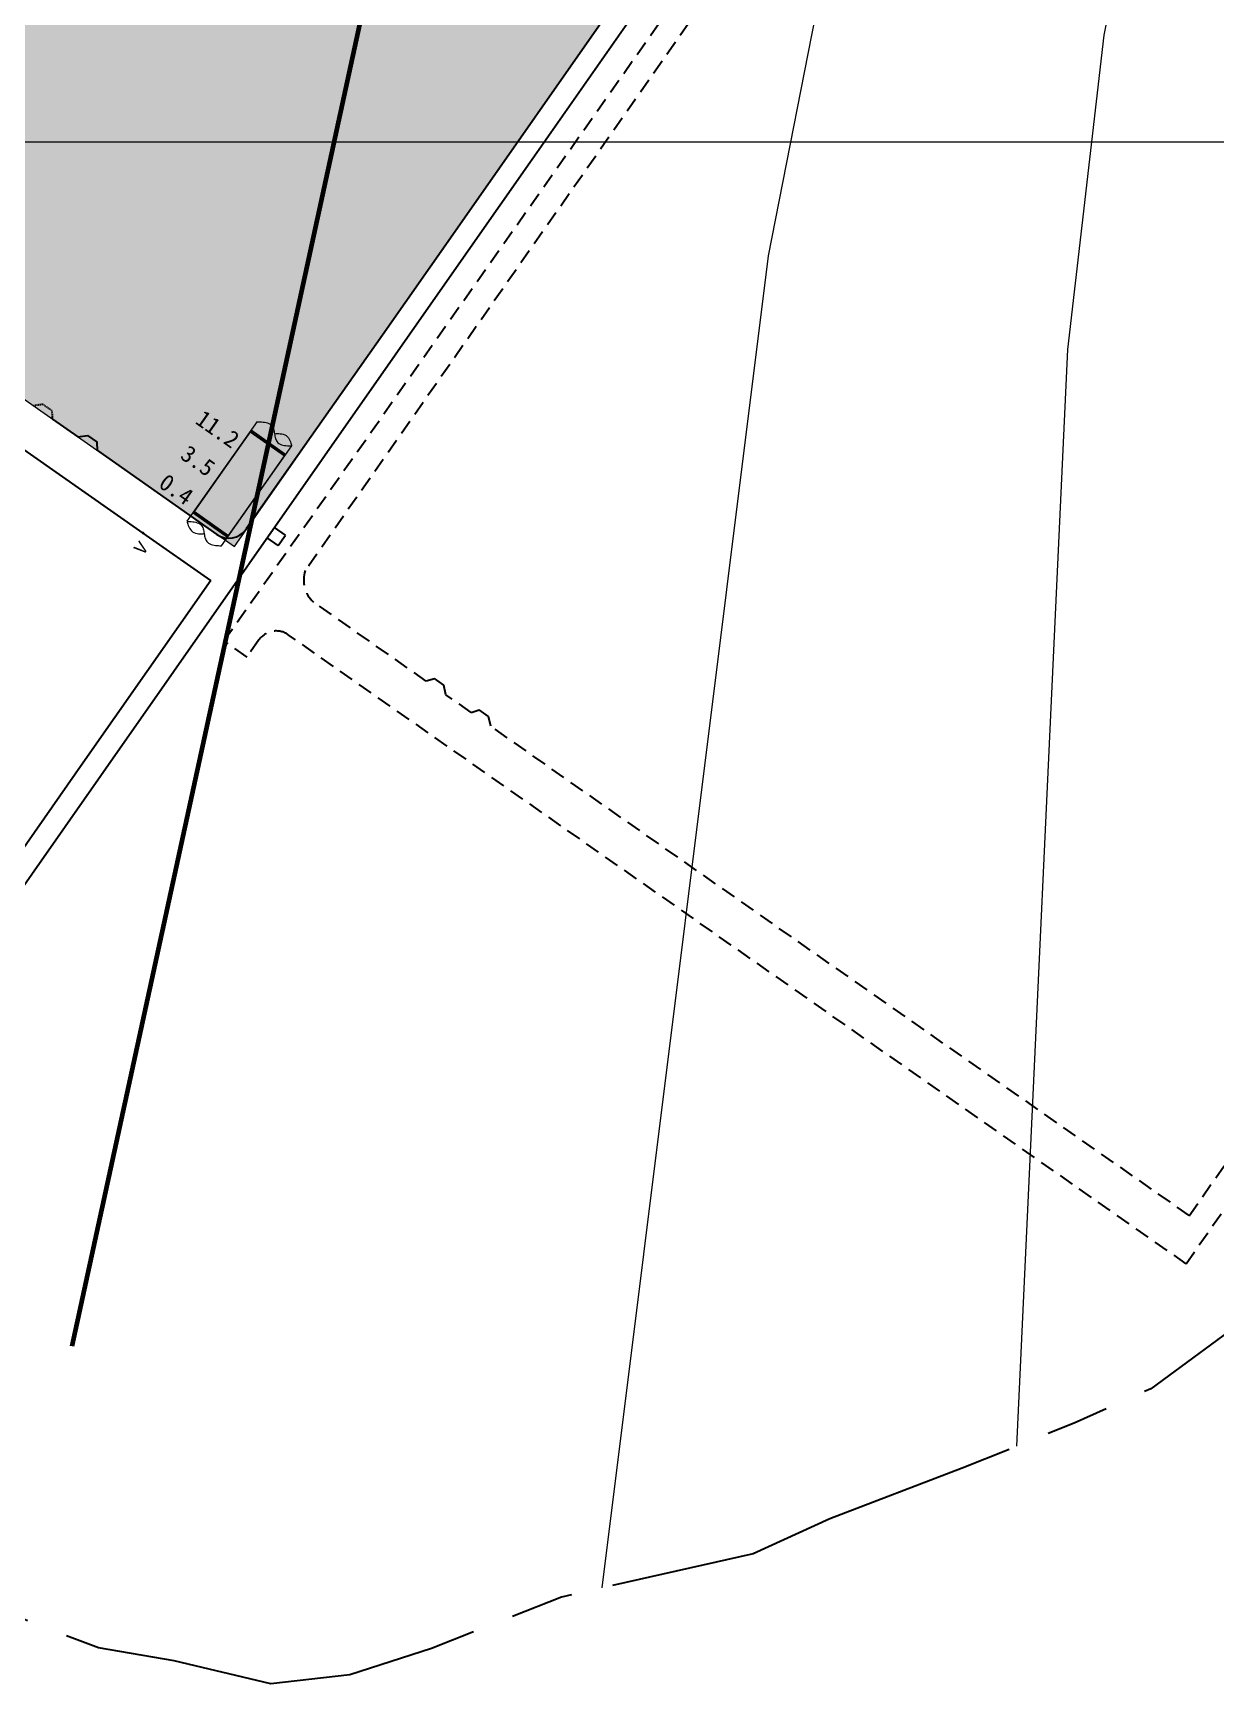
# Model space of a CAD drawing. Header units: inches. Extents: x 36473197 to 36486087, y 3899343 to 3911260.
# Drawn here: x 36479405.3 to 36479686.5, y 3903633.6 to 3904025.9 of the extents above; entities that cross this region are included whole.
import ezdxf

# ---------------------------------------------------------------- set-up
doc = ezdxf.new("R2010")
doc.units = ezdxf.units.IN
doc.header["$MEASUREMENT"] = 0
doc.linetypes.add('可采边界', pattern=[0.047, 0.02, -0.002, 0.003, -0.002, 0.02])
doc.linetypes.add('虚线', pattern=[0.0045, 0.00175, -0.001, 0.00175])
for name, color, linetype, lineweight in [('4煤底板等值线', 7, 'Continuous', 0), ('可采边界', 7, 'Continuous', 0), ('向北背斜轴', 7, 'Continuous', 0), ('四盘区辅运巷', 7, 'Continuous', 0), ('小柱状', 7, 'Continuous', 0), ('巷道掘进尺', 7, 'Continuous', 0), ('巷道注记', 7, 'Continuous', 0), ('经纬网', 7, 'Continuous', 0), ('西区开拓设计', 7, 'Continuous', 0), ('采掘图', 7, 'Continuous', 0), ('采空区', 7, 'Continuous', 0)]:
    doc.layers.add(name, color=color, linetype=linetype, lineweight=lineweight)
doc.styles.add('宋体', font='SIMSUN.TTC')
doc.styles.add('黑体', font='simhei.ttf')

msp = doc.modelspace()

# ---------------------------------------------------------------- hatches: boundary and pattern name
at = {"layer": '小柱状'}
msp.add_hatch(color=7, dxfattribs=at).paths.add_polyline_path([(36479443.63, 3903912.29), (36479451.8, 3903906.53), (36479465.17, 3903925.49), (36479457, 3903931.25)], flags=17)
at = {"layer": '小柱状', "lineweight": 0}
h = msp.add_hatch(dxfattribs=at)
h.set_pattern_fill('细粒砂岩_1', color=256, scale=100, angle=-35, style=0, pattern_type=2)
h.set_pattern_definition([(145, (36479457.20636, 3903925.39327), (-0.344146, -0.49149), [0.007222, -0.592778]), (145, (36479457.21053, 3903925.39157), (-0.344146, -0.49149), [0.016, -0.584]), (145, (36479457.21315, 3903925.39095), (-0.344146, -0.49149), [0.021, -0.579]), (145, (36479457.2156, 3903925.3905), (-0.344146, -0.49149), [0.02552, -0.57448]), (145, (36479457.2172, 3903925.39055), (-0.344146, -0.49149), [0.02812, -0.57188]), (145, (36479457.21886, 3903925.3906), (-0.344146, -0.49149), [0.03072, -0.56928]), (145, (36479457.2205, 3903925.3907), (-0.344146, -0.49149), [0.03332, -0.56668]), (145, (36479457.22205, 3903925.3908), (-0.344146, -0.49149), [0.035708, -0.564292]), (145, (36479457.22325, 3903925.3912), (-0.344146, -0.49149), [0.037246, -0.562754]), (145, (36479457.22445, 3903925.3916), (-0.344146, -0.49149), [0.038785, -0.561215]), (145, (36479457.22566, 3903925.39196), (-0.344146, -0.49149), [0.040323, -0.559677]), (145, (36479457.22686, 3903925.39234), (-0.344146, -0.49149), [0.04186, -0.55814]), (145, (36479457.22806, 3903925.3927), (-0.344146, -0.49149), [9e-17, -0.6]), (145, (36479457.22806, 3903925.3927), (-0.344146, -0.49149), [0.0434, -0.5566]), (145, (36479457.22897, 3903925.3933), (-0.344146, -0.49149), [0.0442, -0.5558]), (145, (36479457.22987, 3903925.3939), (-0.344146, -0.49149), [0.045, -0.555]), (145, (36479457.23077, 3903925.3945), (-0.344146, -0.49149), [0.0458, -0.5542]), (145, (36479457.23167, 3903925.3951), (-0.344146, -0.49149), [0.0466, -0.5534]), (145, (36479457.2326, 3903925.39567), (-0.344146, -0.49149), [0.0474, -0.5526]), (145, (36479457.2335, 3903925.39626), (-0.344146, -0.49149), [4e-17, -0.6]), (145, (36479457.2335, 3903925.39626), (-0.344146, -0.49149), [0.0482, -0.5518]), (145, (36479457.23416, 3903925.397), (-0.344146, -0.49149), [0.048477, -0.551523]), (145, (36479457.23485, 3903925.39774), (-0.344146, -0.49149), [0.048754, -0.551246]), (145, (36479457.23553, 3903925.3985), (-0.344146, -0.49149), [0.04903, -0.55097]), (145, (36479457.2362, 3903925.3992), (-0.344146, -0.49149), [0.049308, -0.550692]), (145, (36479457.2369, 3903925.39996), (-0.344146, -0.49149), [0.049585, -0.550415]), (145, (36479457.2376, 3903925.4007), (-0.344146, -0.49149), [0.04986, -0.55014]), (145, (36479457.23817, 3903925.4015), (-0.344146, -0.49149), [0.04986, -0.55014]), (145, (36479457.2386, 3903925.4024), (-0.344146, -0.49149), [0.049585, -0.550415]), (145, (36479457.2391, 3903925.4033), (-0.344146, -0.49149), [0.049308, -0.550692]), (145, (36479457.23955, 3903925.4042), (-0.344146, -0.49149), [0.04903, -0.55097]), (145, (36479457.24, 3903925.4051), (-0.344146, -0.49149), [0.048754, -0.551246]), (145, (36479457.24047, 3903925.406), (-0.344146, -0.49149), [0.048477, -0.551523]), (145, (36479457.2409, 3903925.4069), (-0.344146, -0.49149), [0.0482, -0.5518]), (145, (36479457.20144, 3903925.43455), (-0.344146, -0.49149), [4e-17, -0.6]), (145, (36479457.2412, 3903925.40796), (-0.344146, -0.49149), [0.0474, -0.5526]), (145, (36479457.2414, 3903925.409), (-0.344146, -0.49149), [0.0466, -0.5534]), (145, (36479457.24167, 3903925.41005), (-0.344146, -0.49149), [0.0458, -0.5542]), (145, (36479457.2419, 3903925.4111), (-0.344146, -0.49149), [0.045, -0.555]), (145, (36479457.24216, 3903925.41215), (-0.344146, -0.49149), [0.0442, -0.5558]), (145, (36479457.2424, 3903925.4132), (-0.344146, -0.49149), [0.0434, -0.5566]), (145, (36479457.20685, 3903925.4381), (-0.344146, -0.49149), [0, -0.6]), (145, (36479457.24235, 3903925.41446), (-0.344146, -0.49149), [0.04186, -0.55814]), (145, (36479457.2423, 3903925.4157), (-0.344146, -0.49149), [0.040323, -0.559677]), (145, (36479457.24223, 3903925.417), (-0.344146, -0.49149), [0.038785, -0.561215]), (145, (36479457.2422, 3903925.41824), (-0.344146, -0.49149), [0.037246, -0.562754]), (145, (36479457.2421, 3903925.4195), (-0.344146, -0.49149), [0.035708, -0.564292]), (145, (36479457.2417, 3903925.421), (-0.344146, -0.49149), [0.03332, -0.56668]), (145, (36479457.2412, 3903925.42257), (-0.344146, -0.49149), [0.03072, -0.56928]), (145, (36479457.24073, 3903925.42413), (-0.344146, -0.49149), [0.02812, -0.57188]), (145, (36479457.24024, 3903925.4257), (-0.344146, -0.49149), [0.02552, -0.57448]), (145, (36479457.23896, 3903925.4278), (-0.344146, -0.49149), [0.021, -0.579]), (145, (36479457.2375, 3903925.43007), (-0.344146, -0.49149), [0.016, -0.584]), (145, (36479457.23554, 3903925.4324), (-0.344146, -0.49149), [0.01011, -0.58989]), (145, (36479457.1454, 3903925.43314), (-0.344146, -0.49149), [0.007222, -0.592778]), (145, (36479457.1496, 3903925.43144), (-0.344146, -0.49149), [0.016, -0.584]), (145, (36479457.1522, 3903925.4308), (-0.344146, -0.49149), [0.021, -0.579]), (145, (36479457.1546, 3903925.43035), (-0.344146, -0.49149), [0.02552, -0.57448]), (145, (36479457.15626, 3903925.4304), (-0.344146, -0.49149), [0.02812, -0.57188]), (145, (36479457.1579, 3903925.4305), (-0.344146, -0.49149), [0.03072, -0.56928]), (145, (36479457.15954, 3903925.43057), (-0.344146, -0.49149), [0.03332, -0.56668]), (145, (36479457.1611, 3903925.4307), (-0.344146, -0.49149), [0.035708, -0.564292]), (145, (36479457.1623, 3903925.4311), (-0.344146, -0.49149), [0.037246, -0.562754]), (145, (36479457.1635, 3903925.43146), (-0.344146, -0.49149), [0.038785, -0.561215]), (145, (36479457.1647, 3903925.43184), (-0.344146, -0.49149), [0.040323, -0.559677]), (145, (36479457.1659, 3903925.4322), (-0.344146, -0.49149), [0.04186, -0.55814]), (145, (36479457.1671, 3903925.4326), (-0.344146, -0.49149), [2e-17, -0.6]), (145, (36479457.1671, 3903925.4326), (-0.344146, -0.49149), [0.0434, -0.5566]), (145, (36479457.168, 3903925.4332), (-0.344146, -0.49149), [0.0442, -0.5558]), (145, (36479457.1689, 3903925.4338), (-0.344146, -0.49149), [0.045, -0.555]), (145, (36479457.1698, 3903925.43436), (-0.344146, -0.49149), [0.0458, -0.5542]), (145, (36479457.1707, 3903925.43495), (-0.344146, -0.49149), [0.0466, -0.5534]), (145, (36479457.1716, 3903925.43554), (-0.344146, -0.49149), [0.0474, -0.5526]), (145, (36479457.1725, 3903925.43613), (-0.344146, -0.49149), [2e-17, -0.6]), (145, (36479457.1725, 3903925.43613), (-0.344146, -0.49149), [0.0482, -0.5518]), (145, (36479457.1732, 3903925.43687), (-0.344146, -0.49149), [0.048477, -0.551523]), (145, (36479457.1739, 3903925.4376), (-0.344146, -0.49149), [0.048754, -0.551246]), (145, (36479457.1746, 3903925.43835), (-0.344146, -0.49149), [0.04903, -0.55097]), (145, (36479457.17527, 3903925.4391), (-0.344146, -0.49149), [0.049308, -0.550692]), (145, (36479457.17595, 3903925.4398), (-0.344146, -0.49149), [0.049585, -0.550415]), (145, (36479457.17664, 3903925.44057), (-0.344146, -0.49149), [0.04986, -0.55014]), (145, (36479457.1772, 3903925.4414), (-0.344146, -0.49149), [0.04986, -0.55014]), (145, (36479457.1777, 3903925.4423), (-0.344146, -0.49149), [0.049585, -0.550415]), (145, (36479457.17813, 3903925.4432), (-0.344146, -0.49149), [0.049308, -0.550692]), (145, (36479457.1786, 3903925.4441), (-0.344146, -0.49149), [0.04903, -0.55097]), (145, (36479457.17905, 3903925.445), (-0.344146, -0.49149), [0.048754, -0.551246]), (145, (36479457.1795, 3903925.4459), (-0.344146, -0.49149), [0.048477, -0.551523]), (145, (36479457.18, 3903925.4468), (-0.344146, -0.49149), [0.0482, -0.5518]), (145, (36479457.1405, 3903925.4744), (-0.344146, -0.49149), [0, -0.6]), (145, (36479457.1802, 3903925.4478), (-0.344146, -0.49149), [0.0474, -0.5526]), (145, (36479457.18047, 3903925.4489), (-0.344146, -0.49149), [0.0466, -0.5534]), (145, (36479457.1807, 3903925.4499), (-0.344146, -0.49149), [0.0458, -0.5542]), (145, (36479457.18096, 3903925.451), (-0.344146, -0.49149), [0.045, -0.555]), (145, (36479457.1812, 3903925.452), (-0.344146, -0.49149), [0.0442, -0.5558]), (145, (36479457.18145, 3903925.4531), (-0.344146, -0.49149), [0.0434, -0.5566]), (145, (36479457.1459, 3903925.47796), (-0.344146, -0.49149), [4e-17, -0.6]), (145, (36479457.1814, 3903925.45433), (-0.344146, -0.49149), [0.04186, -0.55814]), (145, (36479457.18134, 3903925.4556), (-0.344146, -0.49149), [0.040323, -0.559677]), (145, (36479457.1813, 3903925.45685), (-0.344146, -0.49149), [0.038785, -0.561215]), (145, (36479457.1812, 3903925.4581), (-0.344146, -0.49149), [0.037246, -0.562754]), (145, (36479457.18117, 3903925.4594), (-0.344146, -0.49149), [0.035708, -0.564292]), (145, (36479457.18076, 3903925.4609), (-0.344146, -0.49149), [0.03332, -0.56668]), (145, (36479457.1803, 3903925.46244), (-0.344146, -0.49149), [0.03072, -0.56928]), (145, (36479457.1798, 3903925.464), (-0.344146, -0.49149), [0.02812, -0.57188]), (145, (36479457.1793, 3903925.4656), (-0.344146, -0.49149), [0.02552, -0.57448]), (145, (36479457.178, 3903925.4677), (-0.344146, -0.49149), [0.021, -0.579]), (145, (36479457.17654, 3903925.46994), (-0.344146, -0.49149), [0.016, -0.584]), (145, (36479457.1746, 3903925.4723), (-0.344146, -0.49149), [0.01011, -0.58989]), (145, (36479457.0836, 3903925.47924), (-0.344146, -0.49149), [0.007222, -0.592778]), (145, (36479457.08774, 3903925.47755), (-0.344146, -0.49149), [0.016, -0.584]), (145, (36479457.09036, 3903925.47693), (-0.344146, -0.49149), [0.021, -0.579]), (145, (36479457.0928, 3903925.47645), (-0.344146, -0.49149), [0.02552, -0.57448]), (145, (36479457.0944, 3903925.4765), (-0.344146, -0.49149), [0.02812, -0.57188]), (145, (36479457.09606, 3903925.4766), (-0.344146, -0.49149), [0.03072, -0.56928]), (145, (36479457.0977, 3903925.4767), (-0.344146, -0.49149), [0.03332, -0.56668]), (145, (36479457.09925, 3903925.4768), (-0.344146, -0.49149), [0.035708, -0.564292]), (145, (36479457.10046, 3903925.4772), (-0.344146, -0.49149), [0.037246, -0.562754]), (145, (36479457.10166, 3903925.47756), (-0.344146, -0.49149), [0.038785, -0.561215]), (145, (36479457.10287, 3903925.47794), (-0.344146, -0.49149), [0.040323, -0.559677]), (145, (36479457.10407, 3903925.4783), (-0.344146, -0.49149), [0.04186, -0.55814]), (145, (36479457.1053, 3903925.4787), (-0.344146, -0.49149), [0, -0.6]), (145, (36479457.1053, 3903925.4787), (-0.344146, -0.49149), [0.0434, -0.5566]), (145, (36479457.1062, 3903925.4793), (-0.344146, -0.49149), [0.0442, -0.5558]), (145, (36479457.1071, 3903925.4799), (-0.344146, -0.49149), [0.045, -0.555]), (145, (36479457.108, 3903925.48047), (-0.344146, -0.49149), [0.0458, -0.5542]), (145, (36479457.1089, 3903925.48106), (-0.344146, -0.49149), [0.0466, -0.5534]), (145, (36479457.1098, 3903925.48165), (-0.344146, -0.49149), [0.0474, -0.5526]), (145, (36479457.1107, 3903925.48224), (-0.344146, -0.49149), [3e-17, -0.6]), (145, (36479457.1107, 3903925.48224), (-0.344146, -0.49149), [0.0482, -0.5518]), (145, (36479457.11137, 3903925.483), (-0.344146, -0.49149), [0.048477, -0.551523]), (145, (36479457.11205, 3903925.4837), (-0.344146, -0.49149), [0.048754, -0.551246]), (145, (36479457.11274, 3903925.48446), (-0.344146, -0.49149), [0.04903, -0.55097]), (145, (36479457.1134, 3903925.4852), (-0.344146, -0.49149), [0.049308, -0.550692]), (145, (36479457.1141, 3903925.48594), (-0.344146, -0.49149), [0.049585, -0.550415]), (145, (36479457.1148, 3903925.4867), (-0.344146, -0.49149), [0.04986, -0.55014]), (145, (36479457.1154, 3903925.4875), (-0.344146, -0.49149), [0.04986, -0.55014]), (145, (36479457.11584, 3903925.4884), (-0.344146, -0.49149), [0.049585, -0.550415]), (145, (36479457.1163, 3903925.4893), (-0.344146, -0.49149), [0.049308, -0.550692]), (145, (36479457.11676, 3903925.4902), (-0.344146, -0.49149), [0.04903, -0.55097]), (145, (36479457.1172, 3903925.4911), (-0.344146, -0.49149), [0.048754, -0.551246]), (145, (36479457.1177, 3903925.492), (-0.344146, -0.49149), [0.048477, -0.551523]), (145, (36479457.11814, 3903925.4929), (-0.344146, -0.49149), [0.0482, -0.5518]), (145, (36479457.07865, 3903925.52053), (-0.344146, -0.49149), [3e-17, -0.6]), (145, (36479457.1184, 3903925.49393), (-0.344146, -0.49149), [0.0474, -0.5526]), (145, (36479457.1186, 3903925.495), (-0.344146, -0.49149), [0.0466, -0.5534]), (145, (36479457.1189, 3903925.49603), (-0.344146, -0.49149), [0.0458, -0.5542]), (145, (36479457.1191, 3903925.4971), (-0.344146, -0.49149), [0.045, -0.555]), (145, (36479457.11937, 3903925.4981), (-0.344146, -0.49149), [0.0442, -0.5558]), (145, (36479457.1196, 3903925.4992), (-0.344146, -0.49149), [0.0434, -0.5566]), (145, (36479457.08406, 3903925.5241), (-0.344146, -0.49149), [3e-17, -0.6]), (145, (36479457.11956, 3903925.50044), (-0.344146, -0.49149), [0.04186, -0.55814]), (145, (36479457.1195, 3903925.5017), (-0.344146, -0.49149), [0.040323, -0.559677]), (145, (36479457.11944, 3903925.50296), (-0.344146, -0.49149), [0.038785, -0.561215]), (145, (36479457.1194, 3903925.5042), (-0.344146, -0.49149), [0.037246, -0.562754]), (145, (36479457.1193, 3903925.5055), (-0.344146, -0.49149), [0.035708, -0.564292]), (145, (36479457.1189, 3903925.507), (-0.344146, -0.49149), [0.03332, -0.56668]), (145, (36479457.11843, 3903925.50855), (-0.344146, -0.49149), [0.03072, -0.56928]), (145, (36479457.11794, 3903925.5101), (-0.344146, -0.49149), [0.02812, -0.57188]), (145, (36479457.11745, 3903925.5117), (-0.344146, -0.49149), [0.02552, -0.57448]), (145, (36479457.1162, 3903925.5138), (-0.344146, -0.49149), [0.021, -0.579]), (145, (36479457.1147, 3903925.51605), (-0.344146, -0.49149), [0.016, -0.584]), (145, (36479457.11275, 3903925.5184), (-0.344146, -0.49149), [0.01011, -0.58989]), (145, (36479456.78854, 3903925.3196), (-0.344146, -0.49149), [0.007222, -0.592778]), (145, (36479456.7927, 3903925.3179), (-0.344146, -0.49149), [0.016, -0.584]), (145, (36479456.79534, 3903925.3173), (-0.344146, -0.49149), [0.021, -0.579]), (145, (36479456.79776, 3903925.3168), (-0.344146, -0.49149), [0.02552, -0.57448]), (145, (36479456.7994, 3903925.3169), (-0.344146, -0.49149), [0.02812, -0.57188]), (145, (36479456.80104, 3903925.31695), (-0.344146, -0.49149), [0.03072, -0.56928]), (145, (36479456.8027, 3903925.317), (-0.344146, -0.49149), [0.03332, -0.56668]), (145, (36479456.8042, 3903925.31716), (-0.344146, -0.49149), [0.035708, -0.564292]), (145, (36479456.80543, 3903925.31754), (-0.344146, -0.49149), [0.037246, -0.562754]), (145, (36479456.80663, 3903925.3179), (-0.344146, -0.49149), [0.038785, -0.561215]), (145, (36479456.80784, 3903925.3183), (-0.344146, -0.49149), [0.040323, -0.559677]), (145, (36479456.80904, 3903925.31867), (-0.344146, -0.49149), [0.04186, -0.55814]), (145, (36479456.81025, 3903925.31905), (-0.344146, -0.49149), [1e-17, -0.6]), (145, (36479456.81025, 3903925.31905), (-0.344146, -0.49149), [0.0434, -0.5566]), (145, (36479456.81115, 3903925.31964), (-0.344146, -0.49149), [0.0442, -0.5558]), (145, (36479456.81205, 3903925.3202), (-0.344146, -0.49149), [0.045, -0.555]), (145, (36479456.81295, 3903925.3208), (-0.344146, -0.49149), [0.0458, -0.5542]), (145, (36479456.81385, 3903925.3214), (-0.344146, -0.49149), [0.0466, -0.5534]), (145, (36479456.81475, 3903925.322), (-0.344146, -0.49149), [0.0474, -0.5526]), (145, (36479456.81565, 3903925.3226), (-0.344146, -0.49149), [0, -0.6]), (145, (36479456.81565, 3903925.3226), (-0.344146, -0.49149), [0.0482, -0.5518]), (145, (36479456.81634, 3903925.3233), (-0.344146, -0.49149), [0.048477, -0.551523]), (145, (36479456.817, 3903925.32406), (-0.344146, -0.49149), [0.048754, -0.551246]), (145, (36479456.8177, 3903925.3248), (-0.344146, -0.49149), [0.04903, -0.55097]), (145, (36479456.8184, 3903925.32554), (-0.344146, -0.49149), [0.049308, -0.550692]), (145, (36479456.8191, 3903925.3263), (-0.344146, -0.49149), [0.049585, -0.550415]), (145, (36479456.8198, 3903925.327), (-0.344146, -0.49149), [0.04986, -0.55014]), (145, (36479456.82035, 3903925.32784), (-0.344146, -0.49149), [0.04986, -0.55014]), (145, (36479456.8208, 3903925.32874), (-0.344146, -0.49149), [0.049585, -0.550415]), (145, (36479456.82127, 3903925.32964), (-0.344146, -0.49149), [0.049308, -0.550692]), (145, (36479456.8217, 3903925.33054), (-0.344146, -0.49149), [0.04903, -0.55097]), (145, (36479456.8222, 3903925.33144), (-0.344146, -0.49149), [0.048754, -0.551246]), (145, (36479456.82265, 3903925.33234), (-0.344146, -0.49149), [0.048477, -0.551523]), (145, (36479456.8231, 3903925.33323), (-0.344146, -0.49149), [0.0482, -0.5518]), (145, (36479456.7836, 3903925.3609), (-0.344146, -0.49149), [2e-17, -0.6]), (145, (36479456.82336, 3903925.3343), (-0.344146, -0.49149), [0.0474, -0.5526]), (145, (36479456.8236, 3903925.33533), (-0.344146, -0.49149), [0.0466, -0.5534]), (145, (36479456.82385, 3903925.3364), (-0.344146, -0.49149), [0.0458, -0.5542]), (145, (36479456.8241, 3903925.3374), (-0.344146, -0.49149), [0.045, -0.555]), (145, (36479456.82434, 3903925.3385), (-0.344146, -0.49149), [0.0442, -0.5558]), (145, (36479456.8246, 3903925.3395), (-0.344146, -0.49149), [0.0434, -0.5566]), (145, (36479456.78903, 3903925.3644), (-0.344146, -0.49149), [4e-17, -0.6]), (145, (36479456.8245, 3903925.3408), (-0.344146, -0.49149), [0.04186, -0.55814]), (145, (36479456.8245, 3903925.34205), (-0.344146, -0.49149), [0.040323, -0.559677]), (145, (36479456.8244, 3903925.3433), (-0.344146, -0.49149), [0.038785, -0.561215]), (145, (36479456.82436, 3903925.34457), (-0.344146, -0.49149), [0.037246, -0.562754]), (145, (36479456.8243, 3903925.3458), (-0.344146, -0.49149), [0.035708, -0.564292]), (145, (36479456.8239, 3903925.34733), (-0.344146, -0.49149), [0.03332, -0.56668]), (145, (36479456.8234, 3903925.3489), (-0.344146, -0.49149), [0.03072, -0.56928]), (145, (36479456.8229, 3903925.35046), (-0.344146, -0.49149), [0.02812, -0.57188]), (145, (36479456.8224, 3903925.352), (-0.344146, -0.49149), [0.02552, -0.57448]), (145, (36479456.82115, 3903925.35414), (-0.344146, -0.49149), [0.021, -0.579]), (145, (36479456.8197, 3903925.3564), (-0.344146, -0.49149), [0.016, -0.584]), (145, (36479456.8177, 3903925.35874), (-0.344146, -0.49149), [0.01011, -0.58989]), (145, (36479456.7276, 3903925.35946), (-0.344146, -0.49149), [0.007222, -0.592778]), (145, (36479456.73176, 3903925.35777), (-0.344146, -0.49149), [0.016, -0.584]), (145, (36479456.7344, 3903925.35715), (-0.344146, -0.49149), [0.021, -0.579]), (145, (36479456.7368, 3903925.3567), (-0.344146, -0.49149), [0.02552, -0.57448]), (145, (36479456.73844, 3903925.35675), (-0.344146, -0.49149), [0.02812, -0.57188]), (145, (36479456.7401, 3903925.3568), (-0.344146, -0.49149), [0.03072, -0.56928]), (145, (36479456.7417, 3903925.3569), (-0.344146, -0.49149), [0.03332, -0.56668]), (145, (36479456.7433, 3903925.357), (-0.344146, -0.49149), [0.035708, -0.564292]), (145, (36479456.7445, 3903925.3574), (-0.344146, -0.49149), [0.037246, -0.562754]), (145, (36479456.7457, 3903925.3578), (-0.344146, -0.49149), [0.038785, -0.561215]), (145, (36479456.7469, 3903925.35816), (-0.344146, -0.49149), [0.040323, -0.559677]), (145, (36479456.7481, 3903925.35854), (-0.344146, -0.49149), [0.04186, -0.55814]), (145, (36479456.7493, 3903925.3589), (-0.344146, -0.49149), [0, -0.6]), (145, (36479456.7493, 3903925.3589), (-0.344146, -0.49149), [0.0434, -0.5566]), (145, (36479456.7502, 3903925.3595), (-0.344146, -0.49149), [0.0442, -0.5558]), (145, (36479456.7511, 3903925.3601), (-0.344146, -0.49149), [0.045, -0.555]), (145, (36479456.752, 3903925.3607), (-0.344146, -0.49149), [0.0458, -0.5542]), (145, (36479456.7529, 3903925.3613), (-0.344146, -0.49149), [0.0466, -0.5534]), (145, (36479456.7538, 3903925.36187), (-0.344146, -0.49149), [0.0474, -0.5526]), (145, (36479456.7547, 3903925.36246), (-0.344146, -0.49149), [2e-17, -0.6]), (145, (36479456.7547, 3903925.36246), (-0.344146, -0.49149), [0.0482, -0.5518]), (145, (36479456.7554, 3903925.3632), (-0.344146, -0.49149), [0.048477, -0.551523]), (145, (36479456.7561, 3903925.36394), (-0.344146, -0.49149), [0.048754, -0.551246]), (145, (36479456.75676, 3903925.3647), (-0.344146, -0.49149), [0.04903, -0.55097]), (145, (36479456.75745, 3903925.3654), (-0.344146, -0.49149), [0.049308, -0.550692]), (145, (36479456.75813, 3903925.36616), (-0.344146, -0.49149), [0.049585, -0.550415]), (145, (36479456.7588, 3903925.3669), (-0.344146, -0.49149), [0.04986, -0.55014]), (145, (36479456.7594, 3903925.3677), (-0.344146, -0.49149), [0.04986, -0.55014]), (145, (36479456.75985, 3903925.3686), (-0.344146, -0.49149), [0.049585, -0.550415]), (145, (36479456.7603, 3903925.3695), (-0.344146, -0.49149), [0.049308, -0.550692]), (145, (36479456.7608, 3903925.3704), (-0.344146, -0.49149), [0.04903, -0.55097]), (145, (36479456.76124, 3903925.3713), (-0.344146, -0.49149), [0.048754, -0.551246]), (145, (36479456.7617, 3903925.3722), (-0.344146, -0.49149), [0.048477, -0.551523]), (145, (36479456.76216, 3903925.3731), (-0.344146, -0.49149), [0.0482, -0.5518]), (145, (36479456.7227, 3903925.40075), (-0.344146, -0.49149), [2e-17, -0.6]), (145, (36479456.7624, 3903925.37416), (-0.344146, -0.49149), [0.0474, -0.5526]), (145, (36479456.76265, 3903925.3752), (-0.344146, -0.49149), [0.0466, -0.5534]), (145, (36479456.7629, 3903925.37625), (-0.344146, -0.49149), [0.0458, -0.5542]), (145, (36479456.76314, 3903925.3773), (-0.344146, -0.49149), [0.045, -0.555]), (145, (36479456.7634, 3903925.37835), (-0.344146, -0.49149), [0.0442, -0.5558]), (145, (36479456.76363, 3903925.3794), (-0.344146, -0.49149), [0.0434, -0.5566]), (145, (36479456.7281, 3903925.4043), (-0.344146, -0.49149), [2e-17, -0.6]), (145, (36479456.7636, 3903925.38066), (-0.344146, -0.49149), [0.04186, -0.55814]), (145, (36479456.7635, 3903925.3819), (-0.344146, -0.49149), [0.040323, -0.559677]), (145, (36479456.76346, 3903925.3832), (-0.344146, -0.49149), [0.038785, -0.561215]), (145, (36479456.7634, 3903925.38444), (-0.344146, -0.49149), [0.037246, -0.562754]), (145, (36479456.76335, 3903925.3857), (-0.344146, -0.49149), [0.035708, -0.564292]), (145, (36479456.76294, 3903925.3872), (-0.344146, -0.49149), [0.03332, -0.56668]), (145, (36479456.76245, 3903925.38877), (-0.344146, -0.49149), [0.03072, -0.56928]), (145, (36479456.76196, 3903925.39033), (-0.344146, -0.49149), [0.02812, -0.57188]), (145, (36479456.7615, 3903925.3919), (-0.344146, -0.49149), [0.02552, -0.57448]), (145, (36479456.7602, 3903925.394), (-0.344146, -0.49149), [0.021, -0.579]), (145, (36479456.7587, 3903925.39627), (-0.344146, -0.49149), [0.016, -0.584]), (145, (36479456.75677, 3903925.3986), (-0.344146, -0.49149), [0.01011, -0.58989]), (145, (36479456.66575, 3903925.4056), (-0.344146, -0.49149), [0.007222, -0.592778]), (145, (36479456.6699, 3903925.4039), (-0.344146, -0.49149), [0.016, -0.584]), (145, (36479456.67254, 3903925.40326), (-0.344146, -0.49149), [0.021, -0.579]), (145, (36479456.67497, 3903925.4028), (-0.344146, -0.49149), [0.02552, -0.57448]), (145, (36479456.6766, 3903925.40285), (-0.344146, -0.49149), [0.02812, -0.57188]), (145, (36479456.67825, 3903925.4029), (-0.344146, -0.49149), [0.03072, -0.56928]), (145, (36479456.6799, 3903925.403), (-0.344146, -0.49149), [0.03332, -0.56668]), (145, (36479456.68144, 3903925.40314), (-0.344146, -0.49149), [0.035708, -0.564292]), (145, (36479456.68264, 3903925.4035), (-0.344146, -0.49149), [0.037246, -0.562754]), (145, (36479456.68384, 3903925.4039), (-0.344146, -0.49149), [0.038785, -0.561215]), (145, (36479456.68505, 3903925.4043), (-0.344146, -0.49149), [0.040323, -0.559677]), (145, (36479456.68625, 3903925.40465), (-0.344146, -0.49149), [0.04186, -0.55814]), (145, (36479456.68745, 3903925.405), (-0.344146, -0.49149), [2e-17, -0.6]), (145, (36479456.68745, 3903925.405), (-0.344146, -0.49149), [0.0434, -0.5566]), (145, (36479456.68836, 3903925.4056), (-0.344146, -0.49149), [0.0442, -0.5558]), (145, (36479456.68926, 3903925.4062), (-0.344146, -0.49149), [0.045, -0.555]), (145, (36479456.69016, 3903925.4068), (-0.344146, -0.49149), [0.0458, -0.5542]), (145, (36479456.69106, 3903925.4074), (-0.344146, -0.49149), [0.0466, -0.5534]), (145, (36479456.69196, 3903925.408), (-0.344146, -0.49149), [0.0474, -0.5526]), (145, (36479456.69286, 3903925.40856), (-0.344146, -0.49149), [0, -0.6]), (145, (36479456.69286, 3903925.40856), (-0.344146, -0.49149), [0.0482, -0.5518]), (145, (36479456.69355, 3903925.4093), (-0.344146, -0.49149), [0.048477, -0.551523]), (145, (36479456.69424, 3903925.41004), (-0.344146, -0.49149), [0.048754, -0.551246]), (145, (36479456.6949, 3903925.4108), (-0.344146, -0.49149), [0.04903, -0.55097]), (145, (36479456.6956, 3903925.4115), (-0.344146, -0.49149), [0.049308, -0.550692]), (145, (36479456.6963, 3903925.41226), (-0.344146, -0.49149), [0.049585, -0.550415]), (145, (36479456.697, 3903925.413), (-0.344146, -0.49149), [0.04986, -0.55014]), (145, (36479456.69756, 3903925.4138), (-0.344146, -0.49149), [0.04986, -0.55014]), (145, (36479456.698, 3903925.4147), (-0.344146, -0.49149), [0.049585, -0.550415]), (145, (36479456.6985, 3903925.4156), (-0.344146, -0.49149), [0.049308, -0.550692]), (145, (36479456.69894, 3903925.4165), (-0.344146, -0.49149), [0.04903, -0.55097]), (145, (36479456.6994, 3903925.4174), (-0.344146, -0.49149), [0.048754, -0.551246]), (145, (36479456.69986, 3903925.4183), (-0.344146, -0.49149), [0.048477, -0.551523]), (145, (36479456.7003, 3903925.4192), (-0.344146, -0.49149), [0.0482, -0.5518]), (145, (36479456.66084, 3903925.44686), (-0.344146, -0.49149), [0, -0.6]), (145, (36479456.70056, 3903925.42026), (-0.344146, -0.49149), [0.0474, -0.5526]), (145, (36479456.7008, 3903925.4213), (-0.344146, -0.49149), [0.0466, -0.5534]), (145, (36479456.70106, 3903925.42236), (-0.344146, -0.49149), [0.0458, -0.5542]), (145, (36479456.7013, 3903925.4234), (-0.344146, -0.49149), [0.045, -0.555]), (145, (36479456.70155, 3903925.42446), (-0.344146, -0.49149), [0.0442, -0.5558]), (145, (36479456.7018, 3903925.4255), (-0.344146, -0.49149), [0.0434, -0.5566]), (145, (36479456.66624, 3903925.4504), (-0.344146, -0.49149), [4e-17, -0.6]), (145, (36479456.70174, 3903925.42677), (-0.344146, -0.49149), [0.04186, -0.55814]), (145, (36479456.7017, 3903925.428), (-0.344146, -0.49149), [0.040323, -0.559677]), (145, (36479456.7016, 3903925.4293), (-0.344146, -0.49149), [0.038785, -0.561215]), (145, (36479456.70157, 3903925.43055), (-0.344146, -0.49149), [0.037246, -0.562754]), (145, (36479456.7015, 3903925.4318), (-0.344146, -0.49149), [0.035708, -0.564292]), (145, (36479456.7011, 3903925.4333), (-0.344146, -0.49149), [0.03332, -0.56668]), (145, (36479456.7006, 3903925.4349), (-0.344146, -0.49149), [0.03072, -0.56928]), (145, (36479456.7001, 3903925.43644), (-0.344146, -0.49149), [0.02812, -0.57188]), (145, (36479456.69963, 3903925.438), (-0.344146, -0.49149), [0.02552, -0.57448]), (145, (36479456.69836, 3903925.4401), (-0.344146, -0.49149), [0.021, -0.579]), (145, (36479456.6969, 3903925.4424), (-0.344146, -0.49149), [0.016, -0.584]), (145, (36479456.6949, 3903925.4447), (-0.344146, -0.49149), [0.01011, -0.58989])])
h.paths.add_polyline_path([(36479456.95, 3903931.18), (36479465.12, 3903925.42), (36479465.35, 3903925.75), (36479457.18, 3903931.51)], flags=17)
h = msp.add_hatch(dxfattribs=at)
h.set_pattern_fill('泥岩_1_1', color=256, scale=133.333333, angle=-35, style=0, pattern_type=2)
h.set_pattern_definition([(145, (36479443.1771, 3903906.0064), (-0.45886, -0.65532), [0.266667, -0.533333]), (325, (36479443.5158, 3903906.25755), (0.45886, 0.65532), [0.266667, -0.533333]), (325, (36479443.0188, 3903906.3614), (0.45886, 0.65532), []), (325, (36479442.78935, 3903906.0337), (0.45886, 0.65532), [])])
h.paths.add_polyline_path([(36479443.35, 3903911.9), (36479451.52, 3903906.13), (36479451.75, 3903906.46), (36479443.58, 3903912.22)], flags=17)
at = {"layer": '采空区'}
h = msp.add_hatch(dxfattribs=at)
h.set_pattern_fill('GRAVEL', color=160, scale=105.7901, angle=315, style=0)
h.set_pattern_definition([(148.01184, (36473314.5915, 3905701.285), (-1084.597172, 668.148929), [14.2326, -1409.0277]), (104.96874, (36473302.52, 3905708.825), (324.6044794, -1231.8303788), [24.4235, -2417.9306]), (52.50944, (36473296.2116, 3905732.4196), (-962.331355, -1243.885012), [17.2214, -1704.9166]), (187.27274, (36473263.002, 3905768.459), (2102.0328397, 263.1874473), [22.2411, -2201.8684]), (212.83274, (36473240.94, 3905765.6434), (1158.3555047, 741.3392058), [21.8092, -2159.1096]), (277.27274, (36473222.6146, 3905753.8187), (-263.1874473, 2102.0328397), [22.2411, -2201.8684]), (317.69324, (36473225.43, 3905731.7565), (-1280.6219798, 1170.6976592), [29.4127, -2911.8565]), (352.25434, (36473247.1824, 3905711.959), (2420.6101977, -325.17645), [27.7686, -2749.0955]), (41.42864, (36473274.6976, 3905708.2163), (1207.4330738, 1072.257174), [22.3164, -2209.3282]), (95.23544, (36473291.43, 3905722.983), (97.871316, -1164.383859), [25.4776, -1248.4039]), (142.39644, (36473289.1053, 3905748.3542), (-1366.4368608, 1048.1458982), [32.9481, -3261.8658]), (58.81314, (36473280.145, 3905665.134), (496.519391, 839.493861), [11.2456, -1113.3185]), (91.46824, (36473285.9684, 3905674.7543), (30.423367, -1391.1188315), [21.3947, -2118.0777]), (144.999, (36473285.42, 3905696.14), (-104.18325, -18.3685), [14.961, -134.6488]), (123.19764, (36473296.636, 3905705.639), (300.209131, -484.179015), [8.0568, -797.6166]), (211.80044, (36473292.225, 3905712.38), (294.181173, 159.28875), [11.3939, -558.3032]), (310.96284, (36473282.542, 3905706.377), (263.472196, -275.81238), [18.5058, -598.3512]), (81.56414, (36473294.673, 3905692.402), (-67.44602, -226.73497), [13.3815, -321.1562]), (296.38854, (36473281.5714, 3905772.807), (496.234059, -986.727011), [18.746, -1855.8593]), (350.34524, (36473289.903, 3905756.0144), (-1219.489588, 214.6787046), [15.7269, -1556.9561]), (213.19764, (36473315.51, 3905696.076), (484.179015, 300.209131), [16.1134, -789.56]), (263.60954, (36473302.0264, 3905687.2534), (128.863733, 1096.937817), [18.746, -1855.8593]), (259.44304, (36473216.978, 3905761.419), (116.523425, 557.653236), [18.0774, -885.7936]), (214.77414, (36473213.666, 3905743.647), (1054.173342, 722.9689766), [15.1468, -1499.5369]), (346.80044, (36473211.51, 3905676.666), (557.653113, -116.524019), [16.1134, -789.56]), (297.35304, (36473227.198, 3905672.986), (-655.522998, 1280.9081026), [17.7337, -1755.6316]), (349.44304, (36473202.51, 3905727.715), (-557.653236, 116.523425), [9.0387, -894.8323]), (21.30894, (36473210.408, 3905682.917), (398.364484, 177.657035), [5.3942, -534.0315]), (85.96284, (36473215.434, 3905684.877), (-49.07747, -330.91819), [21.8092, -414.3745]), (106.00804, (36473216.969, 3905706.632), (287.8682655, -1023.463659), [20.2112, -2000.9058]), (223.68914, (36473273.165, 3905704.723), (189.99785, 140.92037), [15.2573, -366.1743]), (273.15624, (36473262.1325, 3905694.1846), (103.8974268, -1807.8518197), [26.6373, -2637.0894]), (340.94444, (36473263.599, 3905667.588), (-802.756619, 288.153284), [10.8917, -1078.284]), (9.999, (36473273.89, 3905664.03), (85.8147, 122.5517), [6.3474, -99.4427]), (40.25544, (36473219.727, 3905709.267), (-655.80883, -545.311972), [14.6968, -1454.9863]), (328.01184, (36473230.9435, 3905718.764), (1084.597172, -668.148929), [28.4652, -1394.7951]), (279.999, (36473255.09, 3905703.68), (122.5517, -85.8147), [27.5054, -78.2847]), (245.30384, (36473259.862, 3905676.597), (545.598409, 1170.411331), [16.7269, -1655.9614]), (174.05364, (36473252.874, 3905661.4), (-435.101397, 30.709156), [15.4033, -754.7603]), (127.64504, (36473237.5534, 3905662.9956), (-1390.8346447, 1795.79545), [25.0791, -2482.838]), (95.42514, (36473222.236, 3905682.8536), (-134.607993, 1372.7503153), [26.532, -2626.6702])])
h.paths.add_polyline_path([(36479305.12, 3904007.54), (36479453.18, 3903903.86), (36480260.46, 3905056.74), (36480110.01, 3905157.1)])

# ---------------------------------------------------------------- linework, layer by layer
at = {"layer": '4煤底板等值线', "color": 7, "linetype": 'Continuous', "lineweight": 0, "flags": 128}
for points in [[(36479639.21, 3903690.1), (36479651.32, 3903950.71), (36479659.93, 3904025.4), (36479666.24, 3904056.49)], [(36479540.59, 3903656.42), (36479580.11, 3903972.99), (36479593.09, 3904038.81)]]:
    msp.add_lwpolyline(points, dxfattribs=at)
at = {"layer": '可采边界', "linetype": '可采边界', "lineweight": 30, "ltscale": 5000, "flags": 128}
msp.add_lwpolyline([(36479940.42, 3903953.02), (36479874.65, 3903898.66), (36479826.35, 3903843.27), (36479816.61, 3903831.69), (36479797.69, 3903810.66), (36479764.54, 3903776.84), (36479725.56, 3903748.04), (36479696.76, 3903722.67), (36479671.06, 3903703.75), (36479652.81, 3903695.58), (36479626.18, 3903684.85), (36479594.75, 3903672.82), (36479576.48, 3903664.53), (36479530.93, 3903654.24), (36479500, 3903642.02), (36479480.61, 3903635.78), (36479461.83, 3903633.6), (36479438.86, 3903639.13), (36479420.84, 3903642.16), (36479403.24, 3903648.9), (36479378.19, 3903663.4), (36479365.97, 3903671.96), (36479348.23, 3903691.81), (36479329.31, 3903714.07), (36479311.68, 3903736.82), (36479297.34, 3903757.78), (36479283.25, 3903779.73), (36479257.78, 3903817.86), (36479237.65, 3903852.89), (36479211.72, 3903891.18), (36479192.3, 3903946.96), (36479183.15, 3903988.27), (36479172.48, 3904011.49), (36479163.11, 3904033.42), (36479147.48, 3904050.71), (36479125.47, 3904084.67)], dxfattribs=at)
at = {"layer": '向北背斜轴', "color": 1, "lineweight": 100, "true_color": 0xff0000, "flags": 128}
msp.add_lwpolyline([(36480842.76, 3905435.61), (36480700.41, 3905200.66), (36480661.14, 3905150.37), (36480573.82, 3905056.59), (36480479.2, 3904969.64), (36480378.51, 3904890.14), (36480325.38, 3904854.65), (36480099.79, 3904736.04), (36480058.4, 3904705.99), (36480019.24, 3904672.91), (36479922.22, 3904578.27), (36479636.95, 3904369), (36479610.14, 3904345.79), (36479593.73, 3904329.22), (36479586.18, 3904320.44), (36479575.16, 3904305.07), (36479565.25, 3904288.87), (36479547.82, 3904254.75), (36479532.82, 3904218.9), (36479508.11, 3904143.71), (36479414.51, 3903713.86)], dxfattribs=at)
at = {"layer": '四盘区辅运巷', "linetype": '虚线', "lineweight": 30, "ltscale": 2000}
for p, q in [((36479456.17, 3903877.62), (36479450.68, 3903881.46)), ((36479459.01, 3903881.7), (36479456.16, 3903877.63)), ((36479459.01, 3903881.7), (36479456.16, 3903877.63))]:
    msp.add_line(p, q, dxfattribs=at)
at = {"layer": '四盘区辅运巷', "linetype": '虚线', "lineweight": 30, "ltscale": 2000, "elevation": 0.2, "flags": 128}
for points in [[(36479679.42, 3903733.44), (36480951.9, 3905551.42)], [(36479680.19, 3903744.88), (36480197.99, 3904484.7)]]:
    msp.add_lwpolyline(points, dxfattribs=at)
at = {"layer": '小柱状', "color": 7, "linetype": 'Continuous', "lineweight": 0}
for p, q in [((36479441.95, 3903909.92), (36479458.67, 3903933.62)), ((36479450.08, 3903904.09), (36479466.79, 3903927.79))]:
    msp.add_line(p, q, dxfattribs=at)
at = {"layer": '小柱状', "color": 7, "linetype": 'Continuous', "lineweight": 0, "flags": 128}
for points in [[(36479458.62, 3903933.55), (36479458.67, 3903933.55), (36479458.81, 3903933.55), (36479459.03, 3903933.55), (36479459.31, 3903933.54), (36479459.63, 3903933.52), (36479459.99, 3903933.48), (36479460.35, 3903933.43), (36479460.72, 3903933.36), (36479461.07, 3903933.26), (36479461.38, 3903933.13), (36479461.65, 3903932.98), (36479461.88, 3903932.79), (36479462.07, 3903932.58), (36479462.22, 3903932.35), (36479462.35, 3903932.1), (36479462.45, 3903931.83), (36479462.53, 3903931.55), (36479462.6, 3903931.26), (36479462.65, 3903930.97), (36479462.76, 3903930.37), (36479462.81, 3903930.08), (36479462.88, 3903929.79), (36479462.96, 3903929.51), (36479463.06, 3903929.24), (36479463.19, 3903928.99), (36479463.34, 3903928.76), (36479463.53, 3903928.55), (36479463.76, 3903928.36), (36479464.03, 3903928.21), (36479464.34, 3903928.08), (36479464.69, 3903927.98), (36479465.06, 3903927.91), (36479465.42, 3903927.86), (36479465.78, 3903927.82), (36479466.1, 3903927.8), (36479466.38, 3903927.79), (36479466.6, 3903927.79), (36479466.74, 3903927.79), (36479466.79, 3903927.79)], [(36479462.71, 3903930.67), (36479462.75, 3903930.68), (36479462.89, 3903930.7), (36479463.11, 3903930.72), (36479463.38, 3903930.73), (36479463.7, 3903930.73), (36479464.05, 3903930.71), (36479464.42, 3903930.66), (36479464.79, 3903930.57), (36479465.14, 3903930.44), (36479465.47, 3903930.25), (36479465.75, 3903930.01), (36479466, 3903929.72), (36479466.2, 3903929.4), (36479466.38, 3903929.07), (36479466.51, 3903928.75), (36479466.62, 3903928.45), (36479466.7, 3903928.18), (36479466.75, 3903927.98), (36479466.78, 3903927.84), (36479466.79, 3903927.79)], [(36479441.91, 3903909.85), (36479441.96, 3903909.85), (36479442.1, 3903909.85), (36479442.32, 3903909.85), (36479442.6, 3903909.84), (36479442.92, 3903909.82), (36479443.27, 3903909.78), (36479443.64, 3903909.73), (36479444.01, 3903909.66), (36479444.35, 3903909.56), (36479444.67, 3903909.43), (36479444.94, 3903909.28), (36479445.17, 3903909.09), (36479445.35, 3903908.88), (36479445.51, 3903908.65), (36479445.63, 3903908.4), (36479445.73, 3903908.13), (36479445.82, 3903907.85), (36479445.88, 3903907.56), (36479445.94, 3903907.27), (36479446.04, 3903906.67), (36479446.1, 3903906.38), (36479446.17, 3903906.09), (36479446.25, 3903905.81), (36479446.35, 3903905.54), (36479446.48, 3903905.29), (36479446.63, 3903905.06), (36479446.82, 3903904.85), (36479447.04, 3903904.66), (36479447.31, 3903904.51), (36479447.63, 3903904.38), (36479447.98, 3903904.28), (36479448.34, 3903904.21), (36479448.71, 3903904.16), (36479449.06, 3903904.12), (36479449.39, 3903904.1), (36479449.67, 3903904.09), (36479449.88, 3903904.09), (36479450.03, 3903904.09), (36479450.08, 3903904.09)], [(36479441.91, 3903909.85), (36479441.92, 3903909.8), (36479441.95, 3903909.67), (36479442, 3903909.46), (36479442.08, 3903909.19), (36479442.18, 3903908.89), (36479442.32, 3903908.57), (36479442.49, 3903908.24), (36479442.7, 3903907.92), (36479442.94, 3903907.63), (36479443.23, 3903907.39), (36479443.55, 3903907.2), (36479443.91, 3903907.07), (36479444.28, 3903906.98), (36479444.64, 3903906.93), (36479444.99, 3903906.91), (36479445.31, 3903906.91), (36479445.59, 3903906.92), (36479445.8, 3903906.94), (36479445.94, 3903906.96), (36479445.99, 3903906.97)]]:
    msp.add_lwpolyline(points, dxfattribs=at)
at = {"layer": '小柱状', "linetype": 'Continuous', "flags": 128}
for points in [[(36479443.58, 3903912.22), (36479451.75, 3903906.46), (36479465.12, 3903925.42), (36479456.95, 3903931.18), (36479443.58, 3903912.22)], [(36479456.95, 3903931.18), (36479465.12, 3903925.42), (36479465.35, 3903925.75), (36479457.18, 3903931.51), (36479456.95, 3903931.18)], [(36479443.35, 3903911.9), (36479451.52, 3903906.13), (36479451.75, 3903906.46), (36479443.58, 3903912.22), (36479443.35, 3903911.9)]]:
    msp.add_lwpolyline(points, dxfattribs=at)
at = {"layer": '小柱状', "color": 7, "linetype": 'Continuous', "flags": 128}
msp.add_lwpolyline([(36479443.58, 3903912.22), (36479451.75, 3903906.46), (36479465.12, 3903925.42), (36479456.95, 3903931.18), (36479443.58, 3903912.22)], dxfattribs=at)
at = {"layer": '小柱状', "color": 7}
msp.add_lwpolyline([(36479443.63, 3903912.29), (36479451.8, 3903906.53), (36479465.17, 3903925.49), (36479457, 3903931.25), (36479443.63, 3903912.29)], dxfattribs=at)
at = {"layer": '巷道掘进尺', "color": 3, "true_color": 0x00ff00, "const_width": 0.3}
msp.add_lwpolyline([(36479431.64, 3903907.08, -1), (36479431.31, 3903907.08, -1), (36479431.64, 3903907.08)], format="xyb", dxfattribs=at)
at = {"layer": '经纬网', "color": 7, "linetype": 'Continuous', "lineweight": 9}
msp.add_line((36485138.53, 3904000), (36477575.7, 3904000), dxfattribs=at)
at = {"layer": '西区开拓设计', "color": 7, "linetype": 'Continuous', "lineweight": 30}
for p, q in [((36479619.05, 3904140.72), (36479505.08, 3903977.96)), ((36479623.31, 3904137.74), (36479523.4, 3903995.04)), ((36479523.4, 3903995.04), (36479509.34, 3903974.97)), ((36479505.08, 3903977.96), (36479488.4, 3903954.12)), ((36479509.34, 3903974.97), (36479491.39, 3903949.34)), ((36479488.4, 3903954.12, 0.2), (36479456, 3903908.09)), ((36479491.39, 3903949.34, 0.2), (36479421.42, 3903849.4)), ((36479409.94, 3903934.13), (36479415.94, 3903929.94)), ((36479431.47, 3903907.08), (36479397.79, 3903930.66)), ((36479415.94, 3903929.95, 0.04), (36479418.26, 3903930.28, 0.04)), ((36479418.26, 3903930.28, 0.04), (36479420.51, 3903928.7, 0.04)), ((36479420.6, 3903926.69, 0.04), (36479420.51, 3903928.7, 0.04)), ((36479420.6, 3903926.69, 0.04), (36479420.51, 3903928.7, 0.04)), ((36479420.59, 3903926.68), (36479449, 3903906.78)), ((36479447.57, 3903895.81), (36479431.47, 3903907.08)), ((36479447.57, 3903895.81), (36479417.16, 3903852.38)), ((36479498.79, 3903871.94, 0.04), (36479500.72, 3903872.55, 0.04)), ((36479417.16, 3903852.38), (36479360.93, 3903772.08)), ((36479421.42, 3903849.4), (36479365.19, 3903769.1))]:
    msp.add_line(p, q, dxfattribs=at)
at = {"layer": '西区开拓设计', "color": 7, "linetype": '虚线', "lineweight": 30, "ltscale": 2000}
for p, q in [((36479450.68, 3903881.46), (36479590.87, 3904080.38, 0.2)), ((36479463.57, 3903904.12, 0.04), (36479460.99, 3903905.92, 0.04)), ((36479465.29, 3903906.57, 0.04), (36479462.72, 3903908.38)), ((36479463.57, 3903904.12, 0.04), (36479465.29, 3903906.57, 0.04)), ((36479498.78, 3903871.93), (36479471.98, 3903890.69)), ((36479679.44, 3903733.46), (36479465.97, 3903882.92)), ((36479498.79, 3903871.94, 0.04), (36479500.72, 3903872.55, 0.04)), ((36479502.97, 3903870.97, 0.04), (36479500.72, 3903872.55, 0.04)), ((36479503.45, 3903868.68, 0.04), (36479502.97, 3903870.97, 0.04)), ((36479509.44, 3903864.47), (36479503.44, 3903868.67)), ((36479509.44, 3903864.48, -0.17), (36479511.37, 3903865.09, -0.17)), ((36479513.62, 3903863.51, -0.17), (36479511.37, 3903865.09, -0.17)), ((36479514.1, 3903861.22, -0.17), (36479513.62, 3903863.51, -0.17)), ((36479680.2, 3903744.9), (36479514.09, 3903861.21))]:
    msp.add_line(p, q, dxfattribs=at)
at = {"layer": '西区开拓设计', "color": 7, "linetype": '虚线', "lineweight": 30}
for p, q in [((36479405.29, 3903937.41, -0.17), (36479407.61, 3903937.74, -0.17)), ((36479407.61, 3903937.74, -0.17), (36479409.86, 3903936.16, -0.17)), ((36479409.95, 3903934.15, -0.17), (36479409.86, 3903936.16, -0.17))]:
    msp.add_line(p, q, dxfattribs=at).dxf.unprotected_set("ltscale", -2000)
at = {"layer": '西区开拓设计', "color": 7, "linetype": '虚线', "lineweight": 30, "ltscale": 2000, "elevation": 0.2, "flags": 128}
msp.add_lwpolyline([(36479470.78, 3903899.3), (36479967.08, 3904607.62)], dxfattribs=at)
at = {"layer": '西区开拓设计', "color": 7, "linetype": 'Continuous', "lineweight": 30}
msp.add_arc((36479451.87, 3903910.88), 5, 234.998, 324.998, dxfattribs=at)
at = {"layer": '西区开拓设计', "color": 7, "linetype": '虚线', "lineweight": 30, "ltscale": 2000}
for centre, radius, start, end in [((36479476.58, 3903895.9), 6.94, 160.8842, 228.4943), ((36479463.1, 3903878.83), 5, 55.0002, 145.0002)]:
    msp.add_arc(centre, radius, start, end, dxfattribs=at)
at = {"layer": '采掘图', "linetype": 'Continuous', "flags": 128}
msp.add_lwpolyline([(36479305.12, 3904007.54), (36479453.18, 3903903.86), (36480260.48, 3905056.76), (36480110.01, 3905157.1), (36479305.12, 3904007.54)], dxfattribs=at)

# ---------------------------------------------------------------- texts
at = {"layer": '小柱状', "style": '黑体'}
for s, p in [('11.2', (36479443.62, 3903933.31)), ('3.5', (36479440.04, 3903924.99)), ('0.4', (36479434.87, 3903918.2))]:
    msp.add_text(s, height=4, rotation=324.8079, dxfattribs=at).set_placement(p)
at = {"layer": '巷道掘进尺', "style": '宋体'}
msp.add_text('Ⅴ', height=3, rotation=51.4596, dxfattribs=at).set_placement((36479430.88, 3903900.99))
at = {"layer": '巷道注记', "color": 1, "true_color": 0xff0000, "style": '宋体'}
msp.add_text('2023.12.1-2023.12.31', height=52, rotation=55.497, dxfattribs=at).set_placement((36479126.07, 3903928.63, -0.64))

doc.saveas('drawing.dxf')
